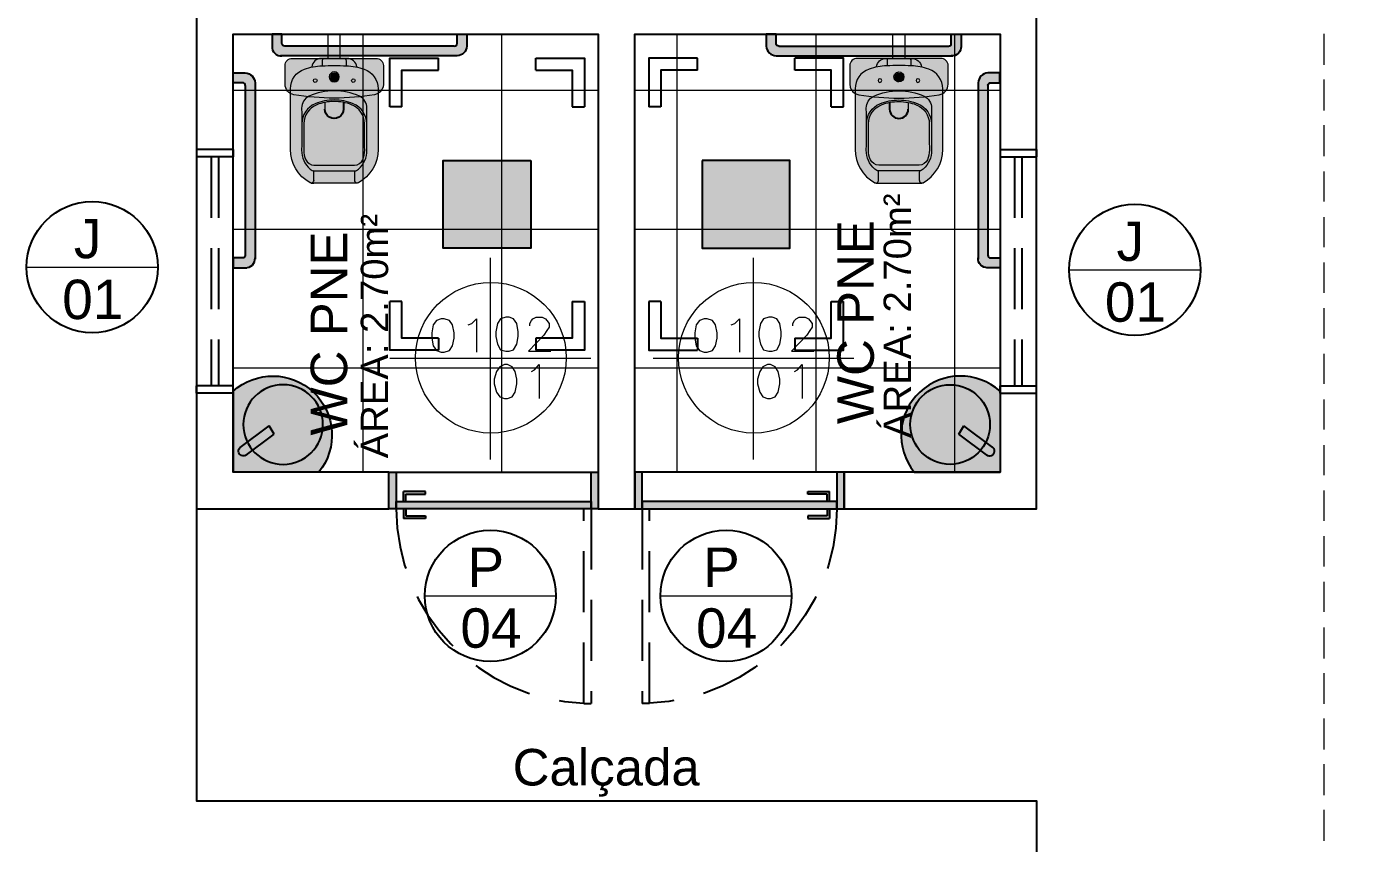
# Model space of a CAD drawing. Extents: x 3377 to 3790, y 1673 to 1846.
# Drawn here: x 3554.22 to 3559.29, y 1740.5 to 1743.61 of the extents above; entities that cross this region are included whole.
import ezdxf
from ezdxf.enums import TextEntityAlignment as Align

# ---------------------------------------------------------------- set-up
doc = ezdxf.new("R2010")
doc.units = 0
doc.header["$LTSCALE"] = 2
doc.linetypes.add('HIDDEN2', pattern=[0.1875, 0.125, -0.0625])
for name, color, linetype, lineweight in [('. Alvenaria', 4, 'Continuous', 0), ('. hachura', 8, 'Continuous', 0), ('. TEXTO', 7, 'Continuous', 0), ('015', 8, 'Continuous', 15), ('A-PISO', 8, 'Continuous', 5)]:
    doc.layers.add(name, color=color, linetype=linetype, lineweight=lineweight)
for name, color, linetype in [('. Esquadria', 7, 'Continuous'), ('. Layaot', 8, 'Continuous'), ('A-PARED', 4, 'Continuous'), ('AI-Equip san', 1, 'Continuous'), ('F-VT-GREIDE', 6, 'Continuous'), ('PDF9_A-PROJEÇÃO', 7, 'Continuous'), ('PDF9_I-DETALHES', 7, 'Continuous'), ('PROIEZIONI_finissime', 251, 'Continuous')]:
    doc.layers.add(name, color=color, linetype=linetype)
doc.styles.add('75_R80', font='arial.ttf', dxfattribs={"height": 0.15})
doc.styles.add('REGUA-60', font='arial.ttf', dxfattribs={"height": 0.1125})
doc.styles.add('REGUA-80', font='arial.ttf', dxfattribs={"height": 0.005})

# ---------------------------------------------------------------- blocks, each defined once
blk = doc.blocks.new('PIA')
at = {"layer": '. Layaot'}
h = blk.add_hatch(color=254, dxfattribs=at)
h.dxf.hatch_style = 1
h.set_gradient(color1=(214, 214, 214), color2=(243, 241, 236), tint=1, name='INVSPHERICAL')
h.paths.add_polyline_path([(3669.8662, 131.4953), (3669.514, 131.4953), (3669.514, 131.1629, 0.923767)])
h.paths.add_polyline_path([(3669.5909, 131.4013, -0.194029), (3669.619, 131.429, -0.623221), (3669.8828, 131.2995, -1), (3669.5554, 131.2995, -0.169292)], flags=16)
h.paths.add_polyline_path([(3669.5362, 131.4087, -1), (3669.5762, 131.4087, -1)], flags=16)
h = blk.add_hatch(color=254, dxfattribs=at)
h.dxf.hatch_style = 1
h.set_gradient(color1=(214, 214, 214), color2=(214, 214, 214), tint=1, name='INVSPHERICAL')
h.paths.add_polyline_path([(3669.5942, 131.4053), (3669.6831, 131.3393), (3669.6623, 131.3051), (3669.5723, 131.3719, 0.115024), (3669.5554, 131.2995, 1), (3669.8828, 131.2995, 0.698617)])
h = blk.add_hatch(color=254, dxfattribs=at)
h.dxf.hatch_style = 1
h.set_gradient(color1=(214, 214, 214), color2=(132, 132, 132), tint=1, name='INVCYLINDER')
h.paths.add_polyline_path([(3669.5696, 131.4235), (3669.5666, 131.4258, 0.584519), (3669.5362, 131.4087, 0.212701), (3669.5428, 131.3938), (3669.5458, 131.3916, 0.584519), (3669.5762, 131.4087, 0.212701)])
h.paths.add_polyline_path([(3669.5942, 131.4053, 0.061156), (3669.5723, 131.3719), (3669.6623, 131.3051), (3669.6831, 131.3393)])
h.paths.add_polyline_path([(3669.5942, 131.4053), (3669.5696, 131.4235, -0.212701), (3669.5762, 131.4087, -0.584519), (3669.5458, 131.3916), (3669.5723, 131.3719, -0.061156)])
for p, q in [((3669.514, 131.1629), (3669.514, 131.4953)), ((3669.8662, 131.4953), (3669.514, 131.4953)), ((3669.5636, 131.428), (3669.6831, 131.3393)), ((3669.5428, 131.3938), (3669.6623, 131.3051)), ((3669.6831, 131.3393), (3669.6623, 131.3051))]:
    blk.add_line(p, q, dxfattribs=at)
blk.add_circle((3669.7191, 131.2995), 0.1637, dxfattribs=at)
for centre, radius, start, end in [((3669.6769, 131.3431), 0.2429, 227.8858, 38.8087), ((3669.5562, 131.4087), 0.02, 48.0318, 238.7716)]:
    blk.add_arc(centre, radius, start, end, dxfattribs=at)
blk = doc.blocks.new('fechadura')
for p, q in [((1565.0368, 630.001), (1565.0368, 629.971)), ((1565.0368, 629.971), (1565.0368, 629.961)), ((1565.0468, 630.001), (1565.0468, 629.971)), ((1565.0468, 629.971), (1565.1268, 629.971)), ((1565.1268, 629.971), (1565.1268, 629.961)), ((1565.1268, 629.961), (1565.0368, 629.961))]:
    blk.add_line(p, q)
blk = doc.blocks.new('P .86')
at = {"layer": '. Esquadria'}
h = blk.add_hatch(color=253, dxfattribs=at)
h.dxf.hatch_style = 1
h.set_gradient(color1=(173, 173, 173), color2=(91, 91, 91), tint=1, name='INVCYLINDER')
h.paths.add_polyline_path([(3863.1696, 601.0208), (3863.0796, 601.0208), (3863.0796, 601.0308), (3863.1596, 601.0308), (3863.1596, 601.0608), (3863.1696, 601.0608), (3863.1696, 601.0308)])
h.paths.add_polyline_path([(3863.1696, 601.1209), (3863.1696, 601.0908), (3863.1596, 601.0908), (3863.1596, 601.1209), (3863.0796, 601.1209), (3863.0796, 601.1309), (3863.1696, 601.1309)])
h = blk.add_hatch(color=34, dxfattribs=at)
h.dxf.hatch_style = 1
h.set_gradient(color1=(153, 76, 0), color2=(153, 133, 76), tint=1, name='INVCYLINDER')
h.paths.add_polyline_path([(3862.3996, 600.941), (3862.3696, 600.941), (3862.3696, 601.091), (3862.3996, 601.091)])
h = blk.add_hatch(color=34, dxfattribs=at)
h.dxf.hatch_style = 1
h.set_gradient(color1=(153, 76, 0), color2=(153, 133, 76), tint=1, name='CURVED')
h.paths.add_polyline_path([(3863.1996, 601.061), (3862.3996, 601.061), (3862.3996, 601.091), (3863.1996, 601.091)])
h = blk.add_hatch(color=34, dxfattribs=at)
h.dxf.hatch_style = 1
h.set_gradient(color1=(153, 76, 0), color2=(153, 133, 76), tint=1, name='INVCYLINDER')
h.paths.add_polyline_path([(3863.2296, 600.941), (3863.1996, 600.941), (3863.1996, 601.091), (3863.2296, 601.091)])
at = {"layer": '. Esquadria', "color": 1, "linetype": 'HIDDEN2'}
for p, q in [((3862.3996, 601.091), (3862.3996, 601.891)), ((3862.4296, 601.891), (3862.4296, 601.091))]:
    blk.add_line(p, q, dxfattribs=at)
at = {"layer": '. Esquadria', "color": 1}
blk.add_line((3862.4296, 601.891), (3862.3996, 601.891), dxfattribs=at)
at = {"layer": '. Esquadria'}
blk.add_line((3863.1996, 600.941), (3862.3996, 600.941), dxfattribs=at)
at = {"layer": '. Esquadria', "color": 2}
for points in [[(3862.3996, 601.091), (3862.3996, 600.941), (3862.3696, 600.941), (3862.3696, 601.091)], [(3863.1996, 601.091), (3863.1996, 601.061), (3862.3996, 601.061), (3862.3996, 601.091)], [(3863.2296, 601.091), (3863.2296, 600.941), (3863.1996, 600.941), (3863.1996, 601.091)]]:
    blk.add_lwpolyline(points, close=True, dxfattribs=at)
at = {"layer": '. Esquadria', "color": 1, "linetype": 'HIDDEN2'}
blk.add_arc((3862.4001, 601.0913), 0.7995, 359.9735, 87.8832, dxfattribs=at)
at = {"layer": '. Esquadria', "rotation": 180}
blk.add_blockref('fechadura', (5428.2064, 1231.0918), dxfattribs=at)
at = {"layer": '. Esquadria', "extrusion": (0, 0, -1), "zscale": -1}
blk.add_blockref('fechadura', (-5428.2064, -28.9402), dxfattribs=at)
blk = doc.blocks.new('barra 2')
at = {"layer": '. Layaot'}
h = blk.add_hatch(color=8, dxfattribs=at)
h.dxf.hatch_style = 1
h.set_gradient(color1=(128, 128, 128), color2=(214, 214, 214), rotation=90, tint=1, name='CYLINDER')
h.paths.add_polyline_path([(7845.748, 2406.6471), (7845.0224, 2406.6471, 0.376798), (7844.9824, 2406.6071), (7844.9824, 2406.5571), (7845.0224, 2406.5571), (7845.0224, 2406.5953, -0.414214), (7845.0342, 2406.6071), (7845.7306, 2406.6071, -0.414214), (7845.7424, 2406.5953), (7845.7424, 2406.5571), (7845.7824, 2406.5571), (7845.7824, 2406.6127, 0.371207)])
blk.add_line((7845.0342, 2406.6071), (7845.7306, 2406.6071), dxfattribs=at)
for points in [[(7845.0342, 2406.6071, 0.414214), (7845.0224, 2406.5953), (7845.0224, 2406.5571), (7844.9824, 2406.5571), (7844.9824, 2406.6071, -0.376798), (7845.0224, 2406.6471), (7845.748, 2406.6471)], [(7845.7306, 2406.6071, -0.414214), (7845.7424, 2406.5953), (7845.7424, 2406.5571), (7845.7824, 2406.5571), (7845.7824, 2406.6127)]]:
    blk.add_lwpolyline(points, format="xyb", dxfattribs=at)
blk.add_arc((7845.7452, 2406.6099), 0.0373, 355.7306, 94.2694, dxfattribs=at)
blk = doc.blocks.new('Assento acessível')
at = {"layer": '. Layaot'}
h = blk.add_hatch(color=160, dxfattribs=at)
h.dxf.hatch_style = 1
h.paths.add_polyline_path([(-0.22, 0.42), (-0.22, 0.78), (-0.58, 0.78), (-0.58, 0.42)])
h = blk.add_hatch(color=254, dxfattribs=at)
h.dxf.hatch_style = 1
h.paths.add_polyline_path([(-0.4233, 0.6992, 4.896979), (-0.4411, 0.7069), (-0.4386, 0.5874), (-0.3359, 0.5874), (-0.3019, 0.4999), (-0.2578, 0.5176), (-0.2648, 0.5333), (-0.2906, 0.5213), (-0.3228, 0.6053), (-0.4185, 0.6053), (-0.4185, 0.6242), (-0.3549, 0.6242), (-0.3549, 0.6418), (-0.4191, 0.6418)])
h.paths.add_polyline_path([(-0.4518, 0.6222), (-0.4518, 0.6459, 1.477731), (-0.3261, 0.5239), (-0.3447, 0.5342, -1.402115)])
for p, q in [((-0.6, 1.15), (-0.6, 1.2)), ((-0.2, 1.15), (-0.2, 1.2)), ((-0.75, 1), (-0.8, 1)), ((-0.05, 1), (0, 1)), ((-0.75, 0.2), (-0.8, 0.2)), ((-0.05, 0.2), (0, 0.2)), ((-0.6, 0.05), (-0.6, 0)), ((-0.2, 0.05), (-0.2, 0))]:
    blk.add_line(p, q, dxfattribs=at)
for points in [[(-0.6, 1.2), (-0.8, 1.2), (-0.8, 1)], [(-0.6, 1.15), (-0.75, 1.15), (-0.75, 1)], [(0, 1), (0, 1.2), (-0.2, 1.2)], [(-0.05, 1), (-0.05, 1.15), (-0.2, 1.15)], [(-0.8, 0.2), (-0.8, 0), (-0.6, 0)], [(-0.75, 0.2), (-0.75, 0.05), (-0.6, 0.05)], [(-0.2, 0), (0, 0), (0, 0.2)], [(-0.2, 0.05), (-0.05, 0.05), (-0.05, 0.2)]]:
    blk.add_lwpolyline(points, dxfattribs=at)
blk.add_lwpolyline([(-0.58, 0.78), (-0.58, 0.42), (-0.22, 0.42), (-0.22, 0.78)], close=True, dxfattribs=at)
blk = doc.blocks.new('P51_p')
at = {"layer": 'A-PARED', "true_color": 0xf2f2f2}
h = blk.add_hatch(color=7, dxfattribs=at)
h.dxf.hatch_style = 1
h.paths.add_polyline_path([(-0.0844, -0.4665, 0.337735), (-0.0884, -0.4614, 0.067099), (-0.081, -0.4624), (0.081, -0.4624, 0.067099), (0.0884, -0.4614, 0.337728), (0.0844, -0.4665), (0.0844, -0.5021, 0.402244), (0.094, -0.5121), (-0.0944, -0.5121, 0.4142), (-0.0844, -0.5021)])
h.paths.add_polyline_path([(-0.0489, -0.0089, -0.414215), (-0.04, 0), (0.04, 0, -0.414214), (0.0489, -0.0089), (0.0489, -0.0305, 0.017521), (-0.0489, -0.0305)], flags=17)
h.paths.add_polyline_path([(-0.0489, -0.0089, -0.414215), (-0.04, 0), (0.0529, 0, -0.383907), (0.0927, -0.0358, 0.043324), (0.0499, -0.0306, 0.01771), (-0.0489, -0.0305)])
h = blk.add_hatch(color=7, dxfattribs=at)
h.dxf.hatch_style = 1
h.paths.add_polyline_path([(0.0844, -0.4665, -0.337735), (0.0884, -0.4614, -0.067099), (0.081, -0.4624), (-0.081, -0.4624, -0.067099), (-0.0884, -0.4614, -0.337728), (-0.0844, -0.4665), (-0.0844, -0.5021, -0.402244), (-0.094, -0.5121), (0.0944, -0.5121, -0.4142), (0.0844, -0.5021)])
h.paths.add_polyline_path([(0.0489, -0.0089, 0.414215), (0.04, 0), (-0.04, 0, 0.414214), (-0.0489, -0.0089), (-0.0489, -0.0305, -0.017521), (0.0489, -0.0305)], flags=17)
h.paths.add_polyline_path([(0.0489, -0.0089, 0.414215), (0.04, 0), (-0.0529, 0, 0.383907), (-0.0927, -0.0358, -0.043324), (-0.0499, -0.0306, -0.01771), (0.0489, -0.0305)])
h = blk.add_hatch(color=7, dxfattribs=at)
h.dxf.hatch_style = 1
h.paths.add_polyline_path([(0.0489, -0.0089, 0.414215), (0.04, 0), (-0.04, 0, 0.414214), (-0.0489, -0.0089), (-0.0489, -0.0305, -0.017521), (0.0489, -0.0305)])
h = blk.add_hatch(color=7, dxfattribs=at)
h.dxf.hatch_style = 1
h.paths.add_polyline_path([(0.1226, -0.0442, 0.075777), (0.0489, -0.0305), (0.0489, -0.0305, 0.017521), (-0.0489, -0.0305), (-0.0489, -0.0305, 0.075777), (-0.1226, -0.0442, 0.31942), (-0.18, -0.1248), (-0.18, -0.3745, 0.273863), (-0.0992, -0.5109, 0.136488), (-0.094, -0.5121, 0.402244), (-0.0844, -0.5021), (-0.0844, -0.4665, 0.337735), (-0.0884, -0.4614, -0.114006), (-0.0994, -0.4554, -0.219669), (-0.134, -0.3771, 0.008003), (-0.134, -0.2048, -0.295958), (-0.1032, -0.1556, -0.109342), (0, -0.1328, -0.109342), (0.1032, -0.1556, -0.295958), (0.134, -0.2048, 0.008003), (0.134, -0.3771, -0.219668), (0.0994, -0.4554, -0.114007), (0.0884, -0.4614, 0.337728), (0.0844, -0.4665), (0.0844, -0.5021, 0.407906), (0.0942, -0.5121, 0.131537), (0.0992, -0.5109, 0.273863), (0.18, -0.3745), (0.18, -0.1248, 0.31942)])
h.paths.add_polyline_path([(-0.0782, -0.0839, -1), (-0.0782, -0.099, -1)], flags=16)
h.paths.add_polyline_path([(0.0782, -0.0839, -1), (0.0782, -0.099, -1)], flags=16)
h.paths.add_polyline_path([(0.1245, -0.2679, 0.312275), (0.0712, -0.1903, 0.042994), (0.0382, -0.1809), (0.0382, -0.2089, -1), (-0.0382, -0.2089), (-0.0382, -0.1809, 0.042994), (-0.0712, -0.1903, 0.312273), (-0.1245, -0.2679, -0.00507), (-0.1251, -0.3772, 0.107993), (-0.1172, -0.4163, 0.297512), (-0.0832, -0.4385), (0.0832, -0.4385, 0.297514), (0.1172, -0.4163, 0.107991), (0.1251, -0.3772, -0.00507)], flags=16)
h.paths.add_polyline_path([(0, -0.1328, 0.109342), (-0.1032, -0.1556, 0.295958), (-0.134, -0.2048, -0.002981), (-0.1333, -0.269, -0.305538), (-0.0781, -0.1864, -0.097448), (0, -0.171, -0.097448), (0.0781, -0.1864, -0.305539), (0.1333, -0.269, -0.002981), (0.134, -0.2048, 0.295958), (0.1032, -0.1556, 0.109342)], flags=17)
h.paths.add_polyline_path([(0.0382, -0.1809, 0.048111), (0, -0.1772, 0.048111), (-0.0382, -0.1809), (-0.0382, -0.2089, 1), (0.0382, -0.2089)], flags=16)
h.paths.add_polyline_path([(0, -0.171, 0.097448), (-0.0781, -0.1864, 0.305538), (-0.1333, -0.269, -0.005022), (-0.134, -0.3771, 0.219669), (-0.0994, -0.4554, 0.182501), (-0.081, -0.4624), (0.081, -0.4624, 0.182501), (0.0994, -0.4554, 0.219668), (0.134, -0.3771, -0.005022), (0.1333, -0.269, 0.305539), (0.0781, -0.1864, 0.097448)], flags=17)
h.paths.add_polyline_path([(0, -0.1772, -0.048111), (0.0382, -0.1809, -0.042994), (0.0712, -0.1903, -0.312275), (0.1245, -0.2679, 0.00507), (0.1251, -0.3772, -0.107991), (0.1172, -0.4163, -0.297514), (0.0832, -0.4385), (-0.0832, -0.4385, -0.297512), (-0.1172, -0.4163, -0.107993), (-0.1251, -0.3772, 0.00507), (-0.1245, -0.2679, -0.312273), (-0.0712, -0.1903, -0.091293)], flags=16)
at = {"layer": '015', "ltscale": 0.31}
for p, q in [((-0.025, 0), (-0.025, 0.1)), ((-0.025, 0.1), (0.025, 0.1)), ((0.025, 0), (0.025, 0.1))]:
    blk.add_line(p, q, dxfattribs=at)
at = {"layer": '015'}
for p, q in [((0.0844, -0.5021), (0.0844, -0.4665)), ((-0.094, -0.5121), (0.0942, -0.5121)), ((0.0942, -0.5121), (0.0844, -0.5121))]:
    blk.add_line(p, q, dxfattribs=at)
at = {"layer": '015', "ltscale": 0.31}
blk.add_lwpolyline([(-0.0926, -0.0351, -0.378909), (-0.0529, 0), (0.0529, 0, -0.378909), (0.0926, -0.0351)], format="xyb", dxfattribs=at)
at = {"layer": '015'}
for points in [[(-0.04, 0, 0.414214), (-0.0489, -0.0089), (-0.0489, -0.0308)], [(0.04, 0, -0.414214), (0.0489, -0.0089), (0.0489, -0.0308)], [(0.0844, -0.5021, 0.407906), (0.0942, -0.5121, 0.131537), (0.0992, -0.5109, 0.273863), (0.18, -0.3745), (0.18, -0.1248, 0.319419), (0.1226, -0.0442, 0.074713), (0.0499, -0.0306, 0.017899), (-0.0499, -0.0306, 0.074713), (-0.1226, -0.0442, 0.319419), (-0.18, -0.1248), (-0.18, -0.3745, 0.273863), (-0.0992, -0.5109, 0.136488), (-0.094, -0.5121, 0.402244), (-0.0844, -0.5021), (-0.0844, -0.4665, 0.337727), (-0.0884, -0.4614)], [(-0.1333, -0.269, -0.305538), (-0.0781, -0.1864, -0.097448), (0, -0.171, -0.097448), (0.0781, -0.1864, -0.305538), (0.1333, -0.269)]]:
    blk.add_lwpolyline(points, format="xyb", dxfattribs=at)
for points in [[(-0.0782, -0.0839, 1), (-0.0782, -0.099, 1)], [(0.0782, -0.0839, 1), (0.0782, -0.099, 1)], [(0.1032, -0.1556, -0.295956), (0.134, -0.2048, 0.008003), (0.134, -0.3771, -0.219669), (0.0994, -0.4554, -0.1825), (0.081, -0.4624), (-0.081, -0.4624, -0.1825), (-0.0994, -0.4554, -0.21967), (-0.134, -0.3771, 0.008003), (-0.134, -0.2048, -0.295956), (-0.1032, -0.1556, -0.109342), (0, -0.1328, -0.109342)], [(0.0382, -0.1809, -0.042994), (0.0712, -0.1903, -0.312272), (0.1245, -0.2679, 0.00507), (0.1251, -0.3772, -0.107996), (0.1172, -0.4163, -0.297508), (0.0832, -0.4385), (-0.0832, -0.4385, -0.297509), (-0.1172, -0.4163, -0.107996), (-0.1251, -0.3772, 0.00507), (-0.1245, -0.2679, -0.312272), (-0.0712, -0.1903, -0.091294), (0, -0.1772, -0.048111)]]:
    blk.add_lwpolyline(points, format="xyb", close=True, dxfattribs=at)
at = {"layer": '015', "ltscale": 0.16334}
blk.add_lwpolyline([(0.0382, -0.1809), (0.0382, -0.2099)], dxfattribs=at)
at = {"layer": '015'}
blk.add_arc((0.0898, -0.4665), 0.00533, 105.3551, 180, dxfattribs=at)
at = {"layer": 'A-PARED', "color": 7, "true_color": 0xf2f2f2}
blk.add_lwpolyline([(-0.0382, -0.1809), (-0.0382, -0.2089, 1), (0.0382, -0.2089)], format="xyb", dxfattribs=at)
blk = doc.blocks.new('A$C82d534e4')
at = {"layer": 'A-PARED', "true_color": 0xf2f2f2}
h = blk.add_hatch(color=7, dxfattribs=at)
h.dxf.hatch_style = 1
h.paths.add_polyline_path([(1.1596, 0.014, 0.365549), (1.1956, 0.0574), (1.1956, 0.1338, 0.417775), (1.1653, 0.1631), (0.8217, 0.1631, 0.424739), (0.7913, 0.1331), (0.7913, 0.0567, 0.267596), (0.8135, 0.019, 0.084782), (0.8273, 0.014, 0.042034), (0.9935, 0, 0.042035)])
h.paths.add_polyline_path([(0.9935, 0.0664, -1), (0.9935, 0.1074, -1)], flags=16)
h.paths.add_polyline_path([(0.9935, 0.0714, -1), (0.9935, 0.1024, -1)], flags=0)
h = blk.add_hatch(color=7, dxfattribs=at)
h.dxf.hatch_style = 1
h.paths.add_polyline_path([(0.9935, 0.0714, 1), (0.9935, 0.1024, 1)])
at = {"layer": 'A-PISO'}
for points in [[(1.1956, 0.1338, 0.417775), (1.1653, 0.1631), (0.8217, 0.1631, 0.417775), (0.7913, 0.1338), (0.7913, 0.0567, 0.267596), (0.8135, 0.019, 0.089925), (0.8282, 0.0138, 0.041809), (0.9935, 0, 0.041809), (1.1587, 0.0138, 0.366337), (1.1956, 0.0567)], [(0.9935, 0.0664, -1), (0.9935, 0.1074, -1)], [(0.9935, 0.0714, -1), (0.9935, 0.1024, -1)]]:
    blk.add_lwpolyline(points, format="xyb", close=True, dxfattribs=at)
blk = doc.blocks.new('A$Cee03f338')
at = {"layer": '. Esquadria', "color": 1, "linetype": 'HIDDEN2'}
for p, q in [((0, 1), (0, 0.97)), ((0, 1), (0.15, 1)), ((0.15, 1), (0.15, 0.97)), ((0, 0.97), (0.15, 0.97)), ((0.06, 0.97), (0.06, 0.03)), ((0.09, 0.97), (0.09, 0.03)), ((0, 0.03), (0.15, 0.03)), ((0, 0), (0, 0.03)), ((0, 0), (0.15, 0)), ((0.15, 0), (0.15, 0.03))]:
    blk.add_line(p, q, dxfattribs=at)
blk = doc.blocks.new('A$Cf38367bd')
at = {"layer": '. hachura', "ltscale": 10}
h = blk.add_hatch(dxfattribs=at)
h.set_pattern_fill('_USER', color=256, scale=0.57, style=0, double=1, pattern_type=0)
h.set_pattern_definition([(360, (1.65005, 3.4), (2e-16, 0.57), []), (90, (1.65005, 3.4), (-0.57, 1e-16), [])])
h.paths.add_polyline_path([(0.15, 3.4), (0.15, 5.2), (1.6501, 5.2), (1.6501, 3.4)])
h = blk.add_hatch(dxfattribs=at)
h.set_pattern_fill('_USER', color=256, scale=0.57, style=0, double=1, pattern_type=0)
h.set_pattern_definition([(360, (1.80007, 3.4), (2e-16, 0.57), []), (90, (1.80007, 3.4), (-0.57, 1e-16), [])])
h.paths.add_polyline_path([(3.3001, 3.4), (3.3001, 5.2), (1.8001, 5.2), (1.8001, 3.4)])
at = {"layer": '. Alvenaria'}
for p, q in [((0.79, 3.4), (0.15, 3.4)), ((0.79, 3.4), (0.79, 3.25)), ((2.6601, 3.4), (3.3001, 3.4)), ((2.6601, 3.4), (2.6601, 3.25))]:
    blk.add_line(p, q, dxfattribs=at)
blk.add_line((1.65, 5.2), (1.65, 5.2))
at = {"layer": 'A-PARED'}
blk.add_lwpolyline([(0, 12.65), (0.0001, 4.28), (0.0001, 4.24), (0, 4.24), (0, 3.25), (0.79, 3.25), (0.79, 3.4), (0.5022, 3.4), (0.15, 3.4), (0.15, 4.24), (0.15, 4.28), (0.15, 4.28), (0.15, 5.2), (1.65, 5.2), (1.65, 3.25), (1.8001, 3.25), (1.8001, 5.2), (3.3001, 5.2), (3.3001, 4.28), (3.3001, 4.28), (3.3001, 4.24), (3.3001, 3.4), (2.948, 3.4), (2.6601, 3.4), (2.6601, 3.25), (3.4501, 3.25), (3.4501, 4.24), (3.4501, 4.24), (3.4501, 4.28), (3.4501, 7.8829)], dxfattribs=at)
at = {"layer": 'PROIEZIONI_finissime'}
blk.add_lwpolyline([(0.0001, 3.25), (0.0001, 2.05), (3.4501, 2.05), (3.4501, 0), (4.8799, 0)], dxfattribs=at)
at = {"layer": '. Esquadria', "rotation": 179.9993340319942}
blk.add_blockref('P .86', (3864.0266, 604.296), dxfattribs=at)
at = {"layer": '. Esquadria', "xscale": -1, "rotation": 180.0006659680059}
blk.add_blockref('P .86', (-3860.5765, 604.296), dxfattribs=at)
at = {"layer": '. Layaot'}
for name, p, rotation in [('barra 2', (7846.1204, 2411.6659), 179.9993340181409), ('Assento acessível', (2.6572, 3.9009), 0.0006659680060773571), ('barra 2', (-2406.3159, 7850.0504), 269.9993340181406), ('PIA', (3672.8126, 134.9379), 180.0006659177331)]:
    blk.add_blockref(name, p, dxfattribs=dict(at, rotation=rotation))
at = {"layer": '. Layaot', "xscale": -1}
for name, p, rotation in [('barra 2', (-7842.6703, 2411.6659), 180.0006659818591), ('Assento acessível', (0.793, 3.9009), 359.9993340319938), ('barra 2', (2409.766, 7850.0504), 90.00066598185923), ('PIA', (-3669.3625, 134.9379), 179.9993340822668)]:
    blk.add_blockref(name, p, dxfattribs=dict(at, rotation=rotation))
at = {"xscale": -1}
blk.add_blockref('A$Cee03f338', (0.15, 3.725), dxfattribs=at)
blk.add_blockref('A$Cee03f338', (3.3001, 3.725))
at = {"layer": 'A-PARED', "xscale": -1}
blk.add_blockref('A$C82d534e4', (1.5586, 4.9369), dxfattribs=at)
at = {"layer": 'A-PARED'}
blk.add_blockref('A$C82d534e4', (1.8916, 4.9369), dxfattribs=at)
at = {"layer": 'AI-Equip san', "linetype": 'Continuous', "xscale": -1}
blk.add_blockref('P51_p', (0.5652, 5.1), dxfattribs=at)
at = {"layer": 'AI-Equip san', "linetype": 'Continuous'}
blk.add_blockref('P51_p', (2.8849, 5.1), dxfattribs=at)
at = {"layer": '. TEXTO', "color": 1, "style": 'REGUA-60'}
for p in [(2.8781, 4.0427), (0.7305, 3.9589)]:
    blk.add_text('ÁREA: 2.70m²', height=0.1125, rotation=90, dxfattribs=at).set_placement(p, align=Align.MIDDLE_CENTER)
at = {"layer": '. TEXTO', "color": 3, "style": '75_R80'}
for p in [(2.7818, 3.5974), (0.6184, 3.5507)]:
    blk.add_text('WC PNE', height=0.15, rotation=90, dxfattribs=at).set_placement(p)
blk.add_text('Calçada', height=0.15, dxfattribs=at).set_placement((1.2982, 2.1129))
blk = doc.blocks.new('A$C57b32a41')
at = {"layer": 'PDF9_I-DETALHES', "color": 1, "lineweight": 9}
for points in [[(0.383, 0), (0.383, 0.769)], [(0.2976, 0.5126), (0.3123, 0.5185), (0.33, 0.5362), (0.33, 0.4095)], [(0.5333, 0.5097), (0.5333, 0.5185), (0.5392, 0.5303), (0.5451, 0.5362), (0.5568, 0.5421), (0.5804, 0.5421), (0.5922, 0.5362), (0.5981, 0.5303), (0.6069, 0.5185), (0.6069, 0.5038), (0.5981, 0.492), (0.5863, 0.4743), (0.5274, 0.4125), (0.6128, 0.4125)], [(0, 0.386), (0.766, 0.386)], [(0.5392, 0.3359), (0.5509, 0.3418), (0.5686, 0.3624), (0.5686, 0.2328)]]:
    blk.add_lwpolyline(points, dxfattribs=at)
for points in [[(0.1945, 0.5362), (0.1768, 0.5303), (0.165, 0.5126), (0.1591, 0.4832), (0.1591, 0.4626), (0.165, 0.4331), (0.1768, 0.4154), (0.1945, 0.4095), (0.2062, 0.4095), (0.2269, 0.4154), (0.2386, 0.4331), (0.2445, 0.4626), (0.2445, 0.4832), (0.2386, 0.5126), (0.2269, 0.5303), (0.2062, 0.5362)], [(0.4419, 0.5421), (0.4213, 0.5362), (0.4095, 0.5185), (0.4036, 0.4861), (0.4036, 0.4684), (0.4095, 0.439), (0.4213, 0.4184), (0.4419, 0.4125), (0.4537, 0.4125), (0.4714, 0.4184), (0.4832, 0.439), (0.4891, 0.4684), (0.4891, 0.4861), (0.4832, 0.5185), (0.4714, 0.5362), (0.4537, 0.5421)], [(0.436, 0.3624), (0.4184, 0.3535), (0.4066, 0.3359), (0.3977, 0.3064), (0.3977, 0.2887), (0.4066, 0.2563), (0.4184, 0.2386), (0.436, 0.2328), (0.4478, 0.2328), (0.4655, 0.2386), (0.4773, 0.2563), (0.4832, 0.2887), (0.4832, 0.3064), (0.4773, 0.3359), (0.4655, 0.3535), (0.4478, 0.3624)]]:
    blk.add_lwpolyline(points, close=True, dxfattribs=at)
blk.add_circle((0.3845, 0.3874), 0.2873, dxfattribs=at)

msp = doc.modelspace()

# ---------------------------------------------------------------- linework, layer by layer
at = {"layer": '. TEXTO'}
for p, q in [((3554.2242, 1742.6928), (3554.7242, 1742.6928)), ((3558.1988, 1742.6826), (3558.6988, 1742.6826)), ((3555.7421, 1741.4399), (3556.2421, 1741.4399)), ((3556.6405, 1741.4399), (3557.1405, 1741.4399))]:
    msp.add_line(p, q, dxfattribs=at)
for centre in [(3554.4742, 1742.6928), (3558.4488, 1742.6826), (3555.9921, 1741.4399), (3556.8905, 1741.4399)]:
    msp.add_circle(centre, 0.25)
at = {"layer": 'PDF9_A-PROJEÇÃO', "lineweight": 0}
for points in [[(3559.1711, 1743.4641), (3559.1711, 1743.582)], [(3559.1711, 1743.2903), (3559.1711, 1743.4082)], [(3559.1711, 1743.1165), (3559.1711, 1743.2343)], [(3559.1711, 1742.9427), (3559.1711, 1743.0576)], [(3559.1711, 1742.7688), (3559.1711, 1742.8837)], [(3559.1711, 1742.595), (3559.1711, 1742.7099)], [(3559.1711, 1742.4212), (3559.1711, 1742.5361)], [(3559.1711, 1742.2474), (3559.1711, 1742.3623)], [(3559.1711, 1742.0735), (3559.1711, 1742.1884)], [(3559.1711, 1741.8997), (3559.1711, 1742.0146)], [(3559.1711, 1741.7259), (3559.1711, 1741.8408)], [(3559.1711, 1741.552), (3559.1711, 1741.667)], [(3559.1711, 1741.3782), (3559.1711, 1741.4931)], [(3559.1711, 1741.2014), (3559.1711, 1741.3193)], [(3559.1711, 1741.0276), (3559.1711, 1741.1455)], [(3559.1711, 1740.8538), (3559.1711, 1740.9716)], [(3559.1711, 1740.68), (3559.1711, 1740.7978)], [(3559.1711, 1740.5061), (3559.1711, 1740.624)]]:
    msp.add_lwpolyline(points, dxfattribs=at)

# ---------------------------------------------------------------- block references
at = {"layer": 'F-VT-GREIDE', "xscale": 0.9279707071416609, "yscale": 0.9279707071416609, "zscale": 0.9279707071416609, "rotation": 359.9998069263055}
msp.add_blockref('A$Cf38367bd', (3554.8725, 1738.7561), dxfattribs=at)
at = {"layer": 'F-VT-GREIDE'}
for p in [(3555.6096, 1741.9597), (3556.6122, 1741.9597)]:
    msp.add_blockref('A$C57b32a41', p, dxfattribs=at)

# ---------------------------------------------------------------- texts
at = {"layer": '. TEXTO', "color": 3, "style": 'REGUA-80'}
for tag, p in [('J', (3554.4569, 1742.7267)), ('J', (3558.4316, 1742.7166)), ('01', (3554.4766, 1742.4949)), ('01', (3558.4513, 1742.4848)), ('P', (3555.9748, 1741.4738)), ('P', (3556.8732, 1741.4738)), ('04', (3555.9945, 1741.242)), ('04', (3556.8929, 1741.242))]:
    msp.add_attdef(tag, text='', height=0.15, dxfattribs=at).set_placement(p, align=Align.CENTER)

doc.saveas('drawing.dxf')
